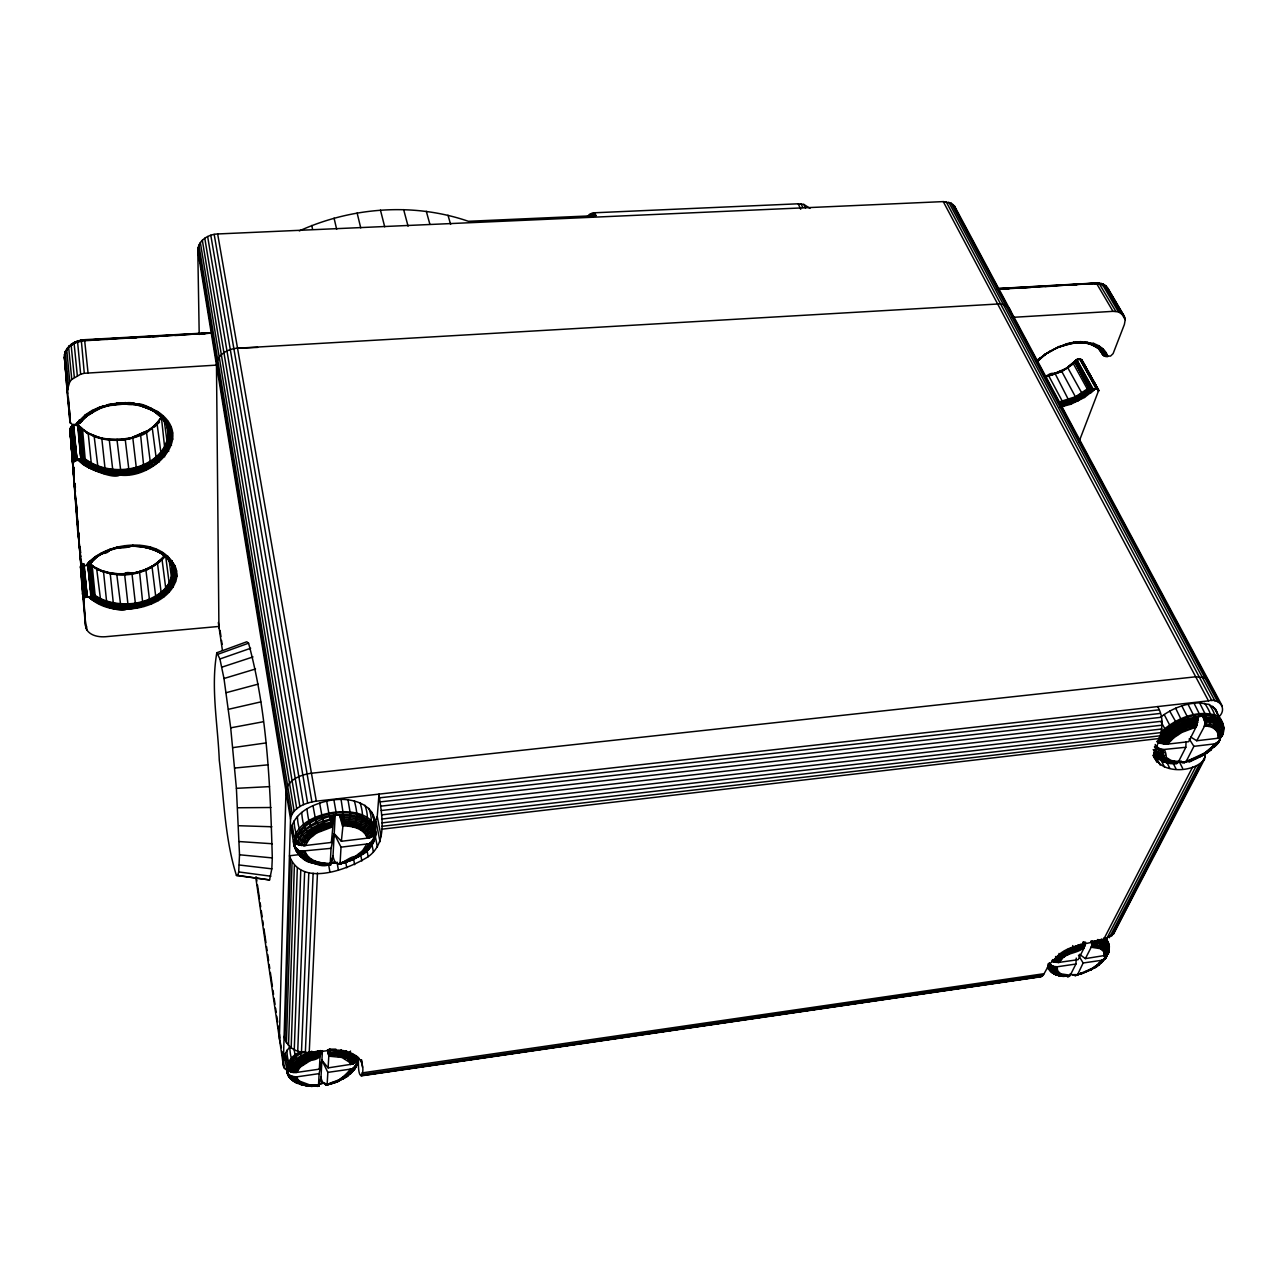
<?xml version="1.0" encoding="UTF-8"?>
<svg xmlns="http://www.w3.org/2000/svg" width="1288" height="1288" viewBox="0 0 1288 1288"><rect width="100%" height="100%" fill="white"/><g stroke="black" fill="none" stroke-linecap="round" stroke-linejoin="round"><path stroke-width="1.5" d="M272.299 857.921C270.287 786.131 267.437 712.731 248.568 643.195L246.781 641.778L216.819 652.742C210.652 687.792 217.881 724.629 219.266 760.129C223.983 798.576 224.788 838.375 236.445 875.47L269.578 879.929L271.816 868.837L272.299 857.921L239.52 854.781L236.396 788.32L230.697 727.833L223.983 678.502L219.926 658.989L216.819 652.742M1181.257 760.999L1177.377 761.675L1184.284 762.528L1204.763 752.884L1206.309 753.399L1206.582 751.58M92.623 559.942C91.979 564.707 83.124 568.314 80.677 563.291L70.035 431.287C68.731 423.124 80.758 423.833 82.625 429.951L85.33 460.734L82.625 464.05L78.375 460.154L74.398 461.12L73.062 463.455M355.295 856.407L362.508 850.772L366.613 844.381C374.711 844.783 376.627 835.284 375.5 829.053C377.835 801.635 347.148 795.936 326.685 801.136L329.358 816.061L339.147 814.821L339.678 815.932C353.121 815.465 371.347 817.993 375.677 833.062L372.731 836.443L368.561 838.021L341.368 841.273L334.22 833.69L331.048 848.341L330.243 863.379C321.034 863.459 308.846 861.479 305.208 851.642L299.106 851.368L294.839 848.1C294.952 815.385 349.418 805.531 371.169 823.032C383.035 834.318 368.336 856.729 355.295 856.407C346.231 857.067 336.007 872.717 333.012 855.86L335.25 814.757M322.435 1050.622L321.002 1077.154C323.433 1094.752 345.667 1076.188 350.223 1069.314C356.229 1069.298 359.127 1062.423 357.855 1057.255L353.186 1063.985L328.102 1067.881L321.92 1060.233L319.36 1069.153L296.675 1072.421C277.644 1074.256 295.709 1052.699 305.642 1052.006L310.521 1060.507C317.106 1059.444 321.581 1057.69 320.921 1050.654C309.104 1051.91 294.372 1058.8 288.126 1070.457C290.283 1060.217 301.456 1055.162 310.328 1051.716M348.823 1071.841C355.182 1072.18 357.694 1064.484 358.144 1059.316L356.196 1055.661L353.137 1060.201L349.515 1062.262L341.835 1057.432L328.794 1056.176L328.102 1067.881M299.154 854.636L289.446 855.795C300.925 887.867 348.13 869.352 368.175 856.713C388.155 842.255 381.602 814.918 378.994 794.116L377.255 816.56L374.373 825.238M69.761 381.795L71.774 379.429L68.65 347.261L70.132 345.796L66.686 349.161L69.761 381.795L67.443 389.781L64.4 357.581L65.237 355.762M1083.128 942.172L1085.446 942.945L1083.385 943.412L1085.204 944.233C1073.886 946.857 1062.503 951.945 1054.936 961.057L1052.972 961.637L1058.237 962.49L1063.582 957.032L1070.859 952.412L1083.965 948.161L1083.128 942.172L1085.575 942.204C1084.899 955.294 1064.162 950.158 1059.493 962.184L1052.795 959.624L1051.716 961.106L1052.972 961.637C1066.464 940.385 1095.669 946.535 1113.444 934.042L1204.538 759.099L1205.262 753.48M1079.537 954.295L1085.365 958.626L1106.408 955.213L1109.097 950.512L1108.807 944.426L1107.31 941.109M1108.34 953.281L1109.37 946.616L1106.617 938.533M330.243 863.379L330.42 865.214L333.012 855.86L331.386 863.346L336.506 862.735L330.42 863.137M236.445 875.47L237.733 875.421L238.699 871.928L239.52 854.781M82.625 464.05C86.747 467.802 125.58 485.56 120.589 469.508L116.95 439.45L125.371 439.788M341.095 799.51L343.783 817.558L341.368 841.273M131.956 573.401L139.684 571.598L131.956 573.401L135.321 602.993C135.53 604.764 135.82 606.503 136.19 608.242C153.481 605.312 173.783 595.475 176.891 576.38C172.882 534.584 106.357 538.513 86.135 565.496M349.515 1062.262L350.578 1064.452L356.518 1061.972C352.96 1049.801 337.359 1051.169 327.394 1049.962L330.098 1049.173C324.238 1050.219 331.257 1062.664 330.098 1049.173L335.878 1049.157L333.753 1056.144M1010.903 312.63C1010.275 306.335 1003.304 303.453 997.685 304.016L237.523 348.211C228.137 348.678 216.931 354.667 216.481 365.116L218.912 626.451L105.584 636.723C98.371 637.286 89.178 635.548 85.926 628.238L83.237 592.399M85.926 628.238L83.479 599.21L85.25 597.278L88.437 596.666C91.931 602.204 132.342 619.19 127.898 603.766L124.678 574.851C122.94 571.55 132.294 572.307 132.262 573.868M310.521 1060.507L300.185 1067.14C290.991 1065.514 290.154 1054.019 289.736 1046.725L285.244 1053.455L288.399 1068.412C284.246 1073.806 292.891 1084.593 299.621 1081.163L309.378 1084.77L318.506 1085.092L319.118 1073.629L321.92 1060.233L327.844 1072.373L327.168 1083.82C328.553 1085.172 344.154 1080.101 336.458 1080.825M318.506 1085.092L318.603 1086.251L321.002 1077.154M1099.55 962.78L1098.616 965.147L1096.635 965.308C1090.26 969.027 1096.619 968.013 1099.05 964.76M1204.538 759.099C1194.04 773.396 1158.991 774.346 1153.951 754.768C1159.071 739.505 1167.009 722.439 1157.67 706.581M85.475 626.113L82.657 593.285M1219.495 716.273C1227.496 707.998 1218.287 697.694 1208.498 700.865L316.317 801.168C305.964 802.617 292.457 807.415 290.524 819.12L283.263 1064.79L284.455 1068.412L288.126 1071.197M358.531 1057.641C356.84 1094.687 372.216 1063.147 353.492 1054.325C332.32 1040.881 298.478 1066.48 284.938 1039.658L290.38 859.225M286.419 1042.765L292.038 862.493M288.512 1045.582L294.372 865.456M291.152 1048.03L297.319 868.048M1063.614 406.461L1062.729 401.985L1048.963 376.289C1045.615 374.228 1054.872 371.829 1055.468 374.309L1070.779 404.271L1060.056 407.105M68.345 384.371L65.285 352.188L66.541 350.368M294.26 1050.026L300.78 870.173M1185.829 747.282L1162.372 749.632C1158.942 758.761 1170.003 763.784 1177.522 763.092L1173.481 763.188L1176.991 763.43L1178.52 761.707L1185.829 747.282L1186.039 741.759M297.721 1051.507L304.644 871.767M1066.561 343.783L1059.026 347.18L1066.367 344.765L1066.561 343.783L1073.918 342.189L1072.421 343.172M1217.53 738.298C1220.332 730.409 1211.3 725.466 1204.522 726.142L1204.827 722.874C1213.554 718.221 1228.913 734.482 1217.53 738.298L1196.745 740.745L1190.788 737.106M67.572 387.06L64.513 354.86L65.447 351.286M301.456 1052.441L308.814 872.797M64.4 357.581L64.69 353.942L66.413 352.622M64.754 356.309L65.092 360.27L64.964 353.524M305.337 1052.795L313.129 873.2M151.501 603.959L149.392 599.065L145.898 569.843L146.22 568.942L147.363 569.65M309.233 1052.538L317.476 872.99M1075.915 964.036L1070.248 975.225L1060.877 973.841L1055.597 974.678L1051.201 972.086L1047.869 966.773L1047.997 963.971L1054.663 967.159L1075.915 964.036L1076.269 958.079M1048.867 964.841L1049.511 970.041L1053.97 971.635L1057.625 970.975L1060.877 973.841M1049.237 963.022L1050.219 964.165L1049.736 968.286L1052.151 972.698L1055.468 973.47L1058.929 972.585M1191.545 759.26L1191.191 760.677L1184.107 762.577M1204.763 752.884L1211.799 747.169L1214.922 746.428L1215.598 744.255M319.36 1069.153L319.988 1057.319L318.039 1050.879L320.921 1050.654M333.721 816.608C323.723 813.259 274.666 845.862 305.369 845.508L331.354 842.449L333.978 815.417L343.671 814.419M1057.625 970.975L1057.142 966.934M1198.355 717.609C1182.609 720.974 1166.992 728.718 1157.59 742.21L1166.477 744.239L1188.663 741.695L1196.488 726.174L1198.42 716.563C1210.623 711.974 1229.557 720.861 1222.199 735.673C1218.915 739.747 1224.099 733.387 1223.036 731.439M340.145 862.187L341.03 847.166L334.22 833.69L331.354 842.449M362.508 850.772L367.128 850.338L369.447 845.846M375.516 835.59L375.677 833.062M1102.077 284.455L1107.809 288.142L1123.957 315.641L1125.229 319.714L1124.376 324.479L1113.106 353.62L1110.53 356.1L1104.347 355.939L1099.694 349.612L1094.784 345.748L1084.544 342.334L1093.689 343.397L1098.841 345.748L1103.011 348.951L1107.68 356.647C1103.832 337.376 1057.915 343.928 1087.7 342.012M340.402 1078.877L347.808 1074.401L357.678 1062.729M350.771 858.742L351.479 859.338C362.25 854.846 367.837 845.025 375.114 837.28M101.35 552.858C103.829 554.726 109.931 552.053 109.995 549.155M347.712 860.722L347.325 862.058L339.211 864.151M368.561 838.021C365.776 827.025 351.994 824.739 342.254 824.835L339.678 815.932M351.882 1064.387C349.676 1055.935 333.85 1053.713 329.164 1056.16M326.605 1085.076L328.038 1083.916L324.544 1083.933M355.633 1065.756L354.12 1069.845M359.255 853.735L362.395 854.137C377.69 845.089 377.207 826.526 371.508 811.875M71.774 379.429L80.661 374.212L77.505 341.095L78.52 341.755M296.707 844.187C300.362 828.168 318.925 821.486 333.367 818.444C319.923 824.4 303.018 828.989 296.9 844.284L296.884 841.998L294.211 837.216L292.231 825.061C297.786 811.15 313.032 804.453 326.685 801.136M1085.365 958.626L1091.194 947.244L1100.58 948.725L1103.719 951.671L1104.025 955.938M1100.58 948.725L1104.235 943.895L1103.993 937.954C1109.467 940.61 1110.224 947.791 1108.421 952.959L1108.888 951.558L1105.249 955.68L1104.846 951.108L1101.546 948.016L1095.686 946.519L1091.194 947.244M1094.559 940.787C1100.161 940.675 1108.147 942.204 1109.129 948.837L1107.616 954.328C1110.707 944.587 1097.972 943.009 1091.339 942.687L1090.888 941.238M1108.936 948.354L1108.807 944.426M210.958 333.109L84.686 340.724L77.409 342.093L74.108 343.429L77.312 375.581M306.512 854.556L302.052 855.087L298.269 853.719L294.421 845.54L294.517 842.561M289.108 1071.149L288.399 1068.412L287.305 1069.636M1091.258 947.115L1093.093 940.755L1090.968 941.431C1097.167 942.575 1107.261 941.657 1108.726 949.884L1104.251 953.603M365.003 847.617C379.751 846.924 374.615 824.368 373.037 815.787M353.298 1070.586L357.05 1064.741L358.144 1059.734M199.205 334.461L197.788 250.468C197.982 240.437 208.527 234.239 217.656 233.965L943.267 201.604L951.091 203.166L954.585 206.209L1222.264 706.033M358.144 1060.362L358.161 1057.947L357.468 1062.439L358.257 1059.155M144.063 606.519L142.549 601.416L139.523 571.421M158.311 600.627L155.735 596.521L152.097 567.203C153.433 565.126 169.34 552.874 162.03 559.362L165.798 588.648L169.259 592.077M99.707 407.04L108.965 404.979L99.707 407.04L91.979 410.55L85.169 414.929L75.767 424.605L71.838 424.283L69.906 421.965L66.702 381.973L67.684 393.806M339.291 864.119L341.111 863.765L341.014 862.558M1094.913 967.723L1095.444 966.403L1089.777 969.623L1090.775 970.089L1090.904 968.995L1075.866 975.467L1069.684 974.324L1071.6 974.13M299.621 1081.163L297.689 1079.247L293.809 1079.65L290.524 1078.281L287.144 1071.777L287.208 1069.523M1083.208 363.828L1081.63 359.851L1078.636 359.094C1072.985 364.746 1060.185 373.456 1054.792 373.359M1158.476 758.036L1155.674 754.655L1155.014 751.419L1155.964 745.511L1157.091 746.766L1156.189 752.144L1158.476 758.036L1162.356 758.648L1166.348 757.473L1171.114 760.516L1178.584 761.578M80.484 567.718L81.708 563.307M1166.348 757.473C1165.27 744.657 1161.792 753.834 1154.386 746.927M134.628 403.273C124.099 401.067 121.024 405.221 133.952 404.496C140.456 401.47 150.986 408.521 157.587 411.548C195.921 436.68 153.9 478.637 120.831 475.192M1047.498 376.434L1054.92 373.488M80.661 374.212L84.284 373.279L81.337 340.596M129.444 474.419L125.178 438.999M75.767 424.605C77.538 419.518 100.319 410.389 91.979 410.55M116.435 547.239C119.349 548.817 130.668 547.4 133.018 545.226M164.284 596.634L161.129 592.335L157.522 563.548L157.844 562.244L159.535 562.18M1187.987 704.182L1194.523 717.11L1196.069 727.092L1181.804 732.437L1173.771 737.815L1167.894 743.901L1162.79 742.532L1158.266 738.99C1168.94 725.708 1185.685 717.4 1202.59 716.08L1204.699 721.505C1212.958 720.185 1225.033 725.563 1221.829 735.609C1216.693 741.598 1220.847 732.341 1217.611 729.7C1216.258 724.629 1203.7 726.979 1205.665 724.017L1206.051 715.79L1199.595 702.878C1185.411 703.103 1171.565 708.658 1160.424 717.303M94.974 556.835C125.66 542.715 87.278 558.912 86.924 565.384L89.629 561.407L92.044 561.439L97.534 555.74L87.004 565.384M153.047 466.272L150.277 461.78L146.494 432.317C149.569 427.648 128.832 441.704 125.017 438.95M1081.84 972.939L1075.866 975.467M1222.199 735.673L1222.505 732.743M1199.595 702.878L1209.046 704.456L1215.196 708.706L1223.053 724.403L1221.845 729.217L1217.595 732.695M168.068 556.336C167.102 556.883 165.605 557.157 164.832 556.142C172.834 561.488 177.277 576.171 170.258 585.525C153.143 608.596 114.423 613.571 92.366 595.233L89.033 563.001L92.269 566.301L95.119 595.378L92.398 599.999M1105.684 954.585L1104.959 959.061L1101.61 960.494L1096.635 965.308M1040.124 357.581C1041.557 360.238 1036.679 358.064 1036.582 361.284M1178.52 761.707C1172.933 764.38 1160.021 758.407 1163.724 749.793M74.318 377.336L71.162 345.184C72.08 343.799 76.99 340.95 74.108 343.429M369.64 843.318L367.74 847.504L361.429 854.202M146.848 431.061L132.712 437.099L136.238 467.174L137.848 472.632M293.117 836.121L291.474 829.392L292.231 825.061M1218.013 735.255C1228.06 732.164 1223.02 716.885 1214.584 714.904C1195.763 709.994 1175.59 718.881 1161.663 731.391M298.269 853.719C275.938 817.139 356.615 797.385 373.842 823.869L372.168 830.486L365.905 835.059C360.898 827.604 351.061 825.962 342.705 825.882L343.268 823.596C353.298 823.612 367.45 826.22 370.059 837.635L367.08 838.005L365.905 835.059M295.113 839.728L294.421 845.105M287.192 1069.942L287.514 1073.693L284.584 1056.772L285.244 1053.455M352.864 1068.315L348.887 1074.289L345.764 1076.897L343.848 1076.688M85.169 414.929C91.577 415.316 83.817 414.961 81.547 420.081M1195.699 727.173L1196.922 725.031L1195.956 723.92C1183.447 727.028 1171.146 733.452 1163.434 744.045L1162.79 742.532C1171.323 731.729 1184.316 724.983 1197.663 722.31L1195.634 721.248C1182.062 724.645 1168.586 731.648 1160.472 743.385L1160.327 740.97C1169.552 729.201 1183.753 722.182 1198.194 719.235L1195.634 721.248L1197.969 720.781M1206.309 753.399L1211.058 749.938L1211.412 748.038M159.406 461.861L156.138 457.723L152.242 427.841L158.955 422.013L157.989 422.061L157.055 423.639L160.903 452.603L164.719 456.805M290.524 1078.281C281.669 1069.346 289.607 1056.192 299.782 1052.087L302.245 1058.334L306.512 1062.487M287.723 1067.333L287.063 1070.586L286.29 1068.267M338.164 1081.437L347.374 1076.333L349.048 1073.21M1108.388 953.168L1109.097 950.512L1108.308 951.832M287.868 1068.396L287.144 1071.777L288.19 1074.675L292.489 1077.17L296.546 1077.09L297.689 1079.247M374.728 838.681L375.661 831.919M163.978 418.841L167.134 442.009C153.997 471.746 110.333 477.333 85.539 459.22C83.527 456.741 80.935 460.557 78.375 460.154C105.89 486.687 171.272 476.785 171.98 432.993C160.115 393.87 98.693 394.724 76.797 424.476L79.647 423.108L82.706 418.809M341.24 1049.704L338.019 1056.579M366.13 850.74L371.057 842.529L368.11 844.268M352.735 1070.135L350.738 1073.532L346.681 1074.321M112.201 474.934L112.684 469.267L109.19 439.111L108.514 439.772M296.755 848.647L297.786 850.805C299.589 856.069 305.691 863.459 311.712 859.402M120.042 609.015L120.492 603.702L116.693 573.707L124.485 573.74M349.869 1073.999L354.103 1067.591L352.767 1068.799L327.844 1072.373M100.255 407.733L101.253 407.636L93.074 411.339M1051.282 965.082L1053.407 967.014L1057.174 966.757L1050.976 966.225L1050.219 964.165L1051.282 965.082L1051.588 971.168L1055.597 974.678M372.345 841.531L367.128 850.338M375.372 830.374L372.57 835.188L367.08 838.005M375.452 836.025L373.794 840.951L370.831 843.447M1079.006 441.752L1098.664 390.457L1082.049 360.334M64.513 354.86L65.704 350.916M65.35 353.17L66.074 350.61M350.529 1051.056L348.082 1056.096L345.087 1058.704M373.488 840.291L371.008 845.894M357.967 1061.57L353.669 1069.056M1164.883 749.986L1159.635 748.634L1157.848 749.262L1157.091 746.766L1158.298 747.797L1158.105 755.782L1159.699 758.439L1163.434 760.725L1168.393 759.228M289.172 1074.562L291.491 1078.925M352.703 859.869L359.561 856.053C344.83 863.717 322.097 868.998 354.055 858.275L353.202 859.788L351.479 859.338M355.247 1066.641L353.926 1068.267M1214.922 746.428C1225.468 738.056 1221.072 722.729 1204.779 724.13M305.369 845.508L309.442 838.762L316.719 832.966L332.175 827.057L329.358 816.061M1099.405 962.925L1101.787 962.426L1106.054 957.58L1104.959 959.061L1107.938 952.476M1081.856 973.438L1075.094 975.547L1077.75 974.098M1108.549 952.395L1109.113 949.433M346.053 1050.799L341.835 1057.432M355.826 1066.754L356.245 1065.498M1060.121 406.622L1077.621 400.842L1094.559 388.992L1090.695 393.017L1087.378 389.153L1073.21 363.361L1077.09 359.465L1078.636 359.094L1067.591 367.434L1083.594 396.237L1084.512 397.445L1095.219 388.992L1098.133 389.395L1082.242 360.656M1052.457 965.823L1052.763 971.49L1056.627 974.887M1101.787 962.426L1102.995 960.574L1093.995 967.787M1222.151 735.77L1223.568 727.752L1222.843 725.466M366.71 844.123L368.143 843.849L341.03 847.166M1221.008 737.155L1222.457 734.675L1221.765 736.446M91.529 561.133L90.112 563.645M296.675 1072.421L300.185 1067.14M356.518 1061.972L358.144 1059.316M1181.595 762.416L1185.942 762.142L1186.956 760.532L1184.284 762.528M1222.876 733.645L1222.232 735.464L1223.069 732.566L1222.312 734.917M1158.298 747.797L1159.635 748.634C1155.304 756.781 1167.524 767.181 1174.447 761.305M351.527 1069.153L350.304 1069.12M372.731 836.443L373.584 834.109C369.237 821.052 352.944 818.782 341.014 819.249L343.654 820.73C354.651 820.714 370.236 823.74 372.731 836.443L371.379 836.137C367.466 824.256 352.735 822.002 341.867 822.243L343.268 823.596L342.141 823.724M1108.888 951.558L1107.938 953.989M1218.995 740.342L1220.477 738.427L1218.078 742.806L1214.439 744.126L1211.799 747.169M350.578 1064.452L357.291 1061.087L355.681 1056.917L353.379 1054.453L347.68 1060.33M1196.745 740.745L1205.665 724.017L1204.827 722.874M1053.665 966.37L1053.278 969.462L1055.468 973.47L1060.62 975.918L1063.421 974.71M330.243 863.524C327.377 867.21 317.154 865.987 313.934 862.171M1160.987 749.246C1157.22 758.938 1169.037 764.428 1177.071 763.398M117.144 548.173L109.4 550.411L108.578 549.638M139.925 545.516L140.521 546.724L141.245 545.677M1058.398 962.152L1055.661 962.329C1062.568 953.023 1073.95 948.129 1084.915 945.424L1083.578 944.603L1085.076 944.796M1196.488 726.174L1181.289 731.761L1172.837 737.412L1166.477 744.239L1163.547 744.062L1164.094 743.128M308.701 857.18L303.276 857.937L298.075 849.694M294.63 842.69L295.902 840.903L295.564 843.495L296.884 841.998L298.236 844.831C304.564 831.726 318.732 824.191 332.787 821.873L330.919 823.66C318.377 826.445 305.433 833.111 300.007 845.314M298.059 842.948L301.569 845.54C307.124 833.771 319.923 827.089 332.368 824.851L331.499 826.155L320.535 829.746L311.503 835.171L305.514 841.724L303.759 845.62L305.111 845.54M1054.888 966.692C1052.843 972.665 1059.927 976.256 1064.951 976.207L1066.48 975.177M1107.342 954.601L1107.905 953.426L1106.939 954.891C1110.546 943.959 1094.897 946.439 1091.339 942.687L1093.093 942.027M1221.153 737.042L1221.829 735.609M103.845 473.646L105.036 468.542L101.8 438.451L93.106 435.843M361.204 1075.866L1040.624 976.819L1043.183 975.306L1049.301 964.374L1057.174 956.565L1068.267 949.498L1081.228 944.056M372.586 840.468L374.728 836.202M112.217 608.049L113.328 603.315L110.253 573.82C108.772 570.986 108.755 574.818 112.636 573.691M1083.916 948.274L1078.137 959.673L1058.237 962.49L1059.348 962.378M1105.313 958.497L1101.932 960.268L1083.144 962.989L1077.573 974.646L1075.094 975.547M1186.586 760.612L1193.896 746.332L1214.825 743.852L1219.366 741.035L1214.359 746.863M1165.06 744.223C1172.483 733.919 1184.702 727.672 1196.922 725.031M1056.981 962.474C1063.566 953.764 1074.273 949.143 1084.609 946.519L1083.691 945.714L1084.721 946.165M1103.542 939.644L1192.575 767.133M1106.585 938.936L1195.892 766.457M296.433 1072.453L289.269 1069.41L289.269 1071.246C295.435 1059.783 308.46 1054.212 320.728 1051.716L318.039 1050.879L320.873 1050.895M290.283 1070.28L290.444 1071.793C296.498 1061.054 308.75 1055.516 320.503 1053.117L318.313 1052.232L320.615 1052.377M1109.306 937.745L1198.822 765.265M1111.608 936.086L1201.285 763.607M1134.905 891.634L1113.444 934.042M1136.757 888.076L1151.553 859.611M1153.404 856.053L1168.216 827.572M1170.068 824.014L1187.649 790.204M1189.5 786.646L1205.23 756.394M291.99 1072.26C297.447 1061.811 309.313 1056.885 320.31 1054.421L318.603 1053.536L320.406 1053.745M292.682 1071.584L293.358 1072.485C298.623 1062.761 309.748 1057.963 320.149 1055.58L318.877 1054.743L320.197 1055.226M81.208 420.902L82.609 419.598L80.725 421.804L82.706 419.228M65.302 351.721L67.056 348.42M65.285 352.188L69.681 345.812M1107.197 954.714L1107.905 953.426M1056.096 966.821C1053.922 974.211 1065.385 977.576 1070.248 975.225M347.953 826.107L350.513 814.741L347.985 799.848M1067.591 367.434L1077.09 359.465L1073.339 363.667L1075.367 361.429L1090.115 388.171L1095.219 388.992M294.904 1081.646L291.587 1076.188L296.272 1076.929L319.118 1073.629M1108.501 951.558L1109.097 950.512M357.806 1060.201L357.533 1058.495L357.806 1060.201L357.001 1059.67M341.223 1079.183L344.17 1077.815L327.088 1084.399M97.453 556.593L89.194 564.466L92.623 560.409L91.335 561.649M1162.018 743.788L1162.79 742.532L1160.472 743.385M1205.149 725.16L1204.2 726.142M1054.325 962.055L1056.096 961.573M1090.727 284.036L1096.394 283.151L1112.993 311.342L1118.435 311.857L1123.957 315.641M1105.442 958.336L1106.65 956.517L1101.095 962.748M143.032 405.06C142.727 405.672 141.664 406.831 141.133 405.817C152.789 407.555 169.308 418.326 171.352 432.977C171.014 475.53 106.341 486.574 80.065 459.864L83.124 463.712L79.244 460.058M1160.327 740.97L1159.007 742.87L1159.248 740.02L1156.64 741.663M1214.632 743.868L1215.856 743.595L1208.53 750.131M1218.078 742.806L1220.01 739.892L1209.351 750.341M157.039 423.189C170.483 404.11 152.515 433.766 139.909 435.618C125.612 441.43 109.222 441.961 94.652 436.729M161.322 417.988L152.242 427.841M1167.717 744.158L1166.67 743.82M1059.67 403.096L1076.06 397.67L1090.115 388.171L1075.689 360.865L1090.179 388.187C1081.244 393.291 1071.053 401.582 1059.46 402.581M1220.155 737.621L1221.008 736.446M149.086 547.062C145.625 549.413 148.281 544.631 152.081 548.366M324.657 863.202L321.662 864.94L330.388 865.182L327.619 864.795M1106.408 955.213L1107.149 954.215L1106.102 955.342L1106.44 952.508L1104.508 948.58L1099.646 946.133L1092.417 945.489L1091.596 944.104M95.988 471.36L97.791 465.966L94.072 435.569M303.549 845.62L305.465 845.25M87.938 414.543L78.391 423.977L87.858 414.913M81.031 420.452L77.618 424.267L82.191 420.162L80.001 422.754M100.384 438.451L101.333 437.759M162.079 558.59L164.784 554.903M162.014 558.96L164.317 555.901M162.03 559.362L164.333 556.319M104.859 606.181L106.55 601.077L103.523 571.663L96.6 568.217L95.167 568.588M1218.883 741.276L1220.09 739.715M79.035 423.607L87.729 415.187M1101.61 960.494L1102.866 960.027L1100.29 962.925M76.684 424.493L80.532 420.387M369.382 847.005L372.602 842.915M81.869 420.339L79.647 423.108L82.191 420.162M1106.73 956.34L1105.78 957.515L1107.117 955.133L1105.925 956.598M352.832 826.912C359.191 819.715 356.454 809.186 354.393 800.959M313.612 1085.156L312.05 1086.396L310.15 1085.043M1218.368 742.178L1216.017 743.562M1068.895 976.465L1067.414 976.545C1072.582 974.855 1067.575 977.592 1065.369 975.499M87.874 565.142L97.534 556.207M295.081 1072.55C299.669 1063.051 310.521 1059.122 320.052 1056.498L319.134 1055.822L320.068 1056.273M66.686 349.161L69.278 345.925M91.223 561.697L89.162 564.498M1208.386 726.464C1214.922 719.509 1208.836 709.575 1204.666 703.312M1105.136 958.658L1102.995 959.979M328.038 1083.916L325.139 1084.512L328.038 1084.689L326.894 1084.834L327.538 1083.739M80.742 421.772L82.609 419.598M586.314 217.141L590.709 213.744L594.895 212.762L798.206 203.794L803.825 204.406L810.007 208.366M355.247 1067.977L348.855 1074.208M350.738 1073.532L354.764 1068.976M1094.993 947.308L1097.151 943.347L1097.489 939.58C1102.367 940.015 1108.678 942.075 1109.354 947.726M1178.262 761.578C1171.195 767.004 1159.925 760.966 1154.901 754.72C1158.234 759.373 1165.672 764.991 1171.114 760.516M92.044 561.439L89.774 563.983L92.334 561.166M370.059 837.635L371.379 836.137L371.459 837.103M1115.843 311.374L1098.841 283.038L999.327 289.285M1103.091 959.721L1104.975 957.644M90.788 562.679L92.527 560.827M287.24 1071.97L288.19 1074.675L292.312 1076.446L296.015 1081.823L302.825 1085.027L305.562 1083.965M125.516 403.917L108.707 405.656M294.421 845.54L295.628 849.146L296.256 848.132L296.626 850.048L297.48 849.227L299.106 851.368L331.048 848.341M1093.689 343.397L1091.902 344.524L1090.051 343.606M1036.985 361.461C1048.529 349.934 1064.468 342.672 1080.809 342.045M1037.339 361.542L1040.446 358.338M1037.629 361.542L1040.495 358.627M150.76 407.845L148.973 408.86L141.278 406.058M1219.156 737.976L1220.026 737.139L1217.595 738.072L1218.867 737.686M1059.976 404.287L1076.607 398.765L1091.58 388.429L1076.027 360.35L1073.21 363.361L1075.078 362.17L1089.181 388.074L1087.636 389.604L1090.115 388.171L1087.941 390.071L1090.855 388.284L1076.333 398.217L1059.831 403.675M152.322 427.455L157.989 422.061M154.367 427.101L159.503 422.142M1105.49 955.599L1106.247 954.875L1104.074 955.76L1105.201 955.39M108.804 439.16L117.095 439.401M88.84 468.14L91.239 462.988L88.26 433.734L87.101 432.446L94.507 435.956M1060.072 404.899L1076.897 399.328L1092.288 388.574L1076.446 359.883L1073.274 362.701L1077.154 359.433L1067.494 367.193M1197.663 722.31L1195.956 723.92L1197.309 723.743M1211.718 727.301C1219.35 721.135 1213.554 710.493 1209.046 704.456M1197.293 757.425L1201.624 756.153L1200.593 755.38M98.194 603.476L100.432 598.582L96.6 568.217M319.81 862.461L315.737 864.039M1060.137 405.511L1077.154 399.876L1092.965 388.751L1076.816 359.594L1073.274 362.701M156.299 549.364L154.785 550.201L147.701 547.996M157.667 562.486L162.707 557.801M157.555 562.792L163.061 557.672M157.506 563.146L163.463 557.607M163.898 557.607C147.106 575.72 117.45 580.228 95.924 568.233M1093.673 388.912L1077.396 400.375L1060.153 406.09M1094.398 388.992L1090.324 392.727L1094.478 388.992L1089.938 392.373L1093.158 388.799L1089.519 391.971M161.37 417.006L164.639 447.467L168.792 451.219M1077.992 359.175L1073.629 362.765M1098.052 947.807L1100.773 943.959L1101.321 939.016M368.626 848.969L362.395 854.137M1215.55 745.108L1201.012 755.847L1186.683 761.256M1210.044 750.389L1215.325 745.833M357.178 828.265C364.923 822.098 362.572 810.86 360.109 802.778M1204.699 721.505L1204.827 722.761L1206.341 721.409L1204.377 720.04L1206.47 718.575C1213.602 718.398 1223.31 721.586 1223.391 730.103M1098.068 965.372L1102.753 961.331M1098.616 965.147L1102.335 961.943M1073.129 363.103L1075.625 360.978M1073.129 362.91L1075.818 360.624L1091.58 388.429L1088.312 390.57L1091.145 388.332L1075.818 360.624M68.763 346.44L71.999 343.88M68.666 346.81L72.386 343.928M68.65 347.261L75.38 342.56M70.663 345.876L72.836 344.073M309.378 1084.77L307.188 1085.961L305.24 1085.204L319.118 1085.398M345.764 1076.897L352.059 1072.083M351.479 1072.888L346.617 1076.704M1087.378 389.153L1088.763 388.042L1075.078 362.17L1088.714 388.042L1075.544 396.72L1057.625 402.42M101.672 571.309L103.04 570.89M1098.841 345.748L1096.297 346.746L1090.646 344.282M1039.223 358.66L1050.541 350.738M1039.899 358.982L1045.92 353.604M1040.157 359.014L1046.065 353.926M353.186 1063.985C350.143 1054.711 337.875 1054.212 329.648 1054.325L328.762 1055.258M1214.407 728.654C1222.892 723.293 1217.369 712.087 1212.588 706.275M1092.417 945.489L1091.516 946.342L1092.755 944.426M1205.906 753.416L1211.332 749.455M301.376 851.159L300.555 851.754C302.857 858.967 310.424 862.525 317.299 864.119M1092.965 388.751L1088.698 391.053M157.587 411.548L155.075 412.257L148.023 407.636M146.526 431.512L153.047 426.843M146.462 431.866L153.449 426.843M1094.494 967.835L1099.356 964.229M360.882 830.116C369.688 825.045 367.837 813.227 364.955 805.258M1195.345 719.847L1198.339 717.802L1194.974 718.463L1198.42 716.563L1206.051 715.79M315.463 861.173C307.51 866.132 299.331 855.667 295.677 849.533L295.113 846.071M357.871 857.196L364.907 851.851C359.545 854.395 351.543 863.073 345.812 860.658M152.209 566.173L158.392 561.987M152.113 566.462L158.73 561.987M152.081 566.801L159.116 562.035M354.409 1063.437C351.382 1053.616 338.454 1053.053 329.841 1053.181L328.585 1054.019L329.648 1054.325M162.691 552.471C161.757 553.454 159.664 553.421 159.599 551.763C174.653 558.573 180.465 579.359 167.601 591.128C153.594 605.279 132.052 609.675 112.861 606.439C103.362 607.212 96.52 596.682 88.437 596.666C131.618 638.075 229.908 566.897 139.99 545.967M86.521 415.541L94.185 410.534M86.908 415.589L101.189 407.894M87.23 415.541L94.04 411.146M341.98 1079.296L348.501 1075.061M342.672 1079.215L348.002 1075.786M1216.387 730.473L1221.008 725.337L1220.734 719.123M329.969 819.152L333.689 816.834L329.664 817.59L333.978 815.417M95.924 557.253L103.394 552.568M96.359 557.318L103.346 552.938M1103.011 348.951C1097.65 350.352 1098.487 347.889 1102.431 354.103M1052.473 350.513C1031.978 361.204 1057.11 347.841 1059.203 346.327M311.519 1086.38L318.506 1085.687L311.02 1086.138M1102.496 950.029L1106.569 945.489L1106.489 939.693M341.014 819.249L343.783 817.558C355.617 817.494 372.393 820.987 374.728 834.801L373.584 834.109L373.842 835.67M1206.711 752.82L1196.166 758.487L1190.144 760.274M1201.318 756.136L1206.582 753.206M71.42 344.105L74.736 342.254M71.243 344.379L75.042 342.35M71.146 344.733L78.246 341.384M1099.63 283.907L1101.353 283.505L1104.573 285.228L1120.689 312.743M293.197 1076.752L292.489 1077.17C295.725 1078.008 298.269 1085.14 303.727 1084.882M302.938 851.432L302.068 851.915C306.206 863.04 319.955 864.795 330.292 864.924L328.762 865.166M1068.106 367.499L1054.534 373.472M1061.505 371.266L1067.881 367.257M1090.195 969.945L1095.396 966.998M1090.517 970.106L1095.203 967.433M1070.779 404.271L1084.512 397.445M363.812 832.402C373.407 828.442 372.039 816.157 368.787 808.333M594.895 212.762L595.925 215.627L590.451 217.269L589.421 214.388M332.127 1082.451L333.479 1083.176M1103.719 951.671L1106.762 949.53L1108.678 945.247L1107.084 941.93L1104.605 940.224M155.204 549.622C218.831 584.865 117.546 631.442 91.239 595.813C92.124 595.362 93.01 594.911 93.895 594.476C103.555 601.77 116.001 604.201 127.898 603.766C149.199 603.621 178.533 588.197 171.755 562.985M88.63 562.711L91.802 595.523L106.437 602.784L113.263 604.523L128.027 605.505L135.546 604.716L149.794 600.739L161.676 593.929L166.297 589.695L172.238 580.131L173.365 575.092L171.755 565.174L168.39 559.378L169.919 561.021L172.254 560.779M147.782 431.174C133.743 439.514 116.5 442.009 100.641 438.113M303.549 1051.572C291.281 1055.194 278.788 1072.276 293.873 1081.244M163.351 416.072C162.32 416.668 160.694 417.054 159.857 415.96C166.313 420.017 172.689 434.153 168.583 444.119C154.608 475.594 106.373 481.326 81.981 459.059L78.745 426.022L82.062 428.84L79.518 426.586L82.223 458.963C106.823 480.15 154.19 475.111 168.116 443.732C170.853 435.602 168.792 426.698 163.705 419.936C163.785 420.355 163.978 420.757 164.3 421.047C165.283 421.852 166.715 421.675 167.843 421.24M146.075 569.054L152.789 565.786M145.914 569.505L153.063 565.802M145.898 569.843L153.385 565.915M148.748 568.539L152.065 566.913M343.783 1078.459L332.9 1083.224M294.566 1076.961L293.809 1077.332C299.09 1082.87 309.265 1087.603 318.506 1085.655L316.574 1086.09L315.946 1084.995M1201.624 756.153C1198.629 757.135 1178.536 767.938 1196.133 757.521M1106.07 352.928L1101.707 352.735L1102.254 353.862L1099.131 348.356M77.876 531.22L80.983 564.176L70.019 430.305L73.094 462.956M1052.36 350.288L1059.316 346.987M302.278 1082.741C298.204 1085.156 292.795 1081.872 291.088 1077.943L293.423 1079.344M1085.881 971.442L1090.968 969.526M1090.92 969.88L1081.501 973.825L1080.938 973.148M299.106 851.368L303.34 851.449L307.301 857.695L314.417 861.897L330.227 864.28L329.132 864.812M92.736 411.146L101.269 407.314M101.752 553.18L110.027 549.606M102.122 553.389L109.995 549.976M102.477 553.518L109.915 550.234M133.952 404.496L133.308 403.869L142.469 405.801M299.315 230.906C351.833 207.127 413.609 202.409 468.381 221.294L595.925 215.627M1091.58 943.879L1092.981 943.251M1054.518 373.665L1061.36 370.686L1077.798 401.228M1054.534 373.939L1061.489 370.912M1181.885 762.512L1191.4 760.403M80.548 459.703L83.607 463.294C67.282 448.643 94.91 473.243 104.473 472.084C117.933 474.886 132.149 473.63 144.884 468.478C170.885 461.829 181.608 423.752 154.302 411.049M328.263 1052.618C337.456 1050.863 352.22 1052.151 355.536 1062.761M74.285 342.415L77.795 340.998M74.157 342.656L78.005 341.143M1083.691 947.614L1084.383 947.147M346.681 861.817L353.588 859.499M333.222 1083.305L338.599 1081.228M1081.244 973.583L1086.106 971.844M303.646 851.883L305.143 851.4M218.236 654.159L248.568 643.195M1165.06 755.299L1159.474 756.072L1153.823 752.917L1155.545 755.766L1162.211 760.58M330.066 1050.573L327.877 1051.33L329.969 1051.91M219.926 658.989L250.661 648.266M132.712 437.099L140.843 434.668M139.152 571.582L146.607 568.99M139.136 571.84L146.832 569.135M147.09 569.36C133.405 575.092 117.707 576.203 103.523 571.663M1058.849 346.971L1073.629 342.994L1080.535 342.399M295.177 1077.315L296.498 1076.897M221.858 667.168L253.012 656.928M1176.813 762.947L1178.085 762.432M1055.081 373.681L1045.325 376.273M1055.275 373.971L1045.534 376.531M100.512 407.942L108.965 405.301M100.915 408.103L108.949 405.527M111.831 549.058L115.421 547.947M108.868 549.992L116.612 547.641L132.954 545.661M109.158 550.266L116.773 547.931L132.889 545.983M223.983 678.502L255.523 668.987M1182.062 762.544L1184.364 761.868M334.832 815.352L336.538 814.869L333.914 799.945M1047.418 967.32C1050.944 973.02 1058.253 976.739 1064.951 976.207M329.953 1083.385L333.785 1082.306M333.673 1082.838L326.894 1084.834M347.535 861.833L338.696 864.184M1183.125 762.673L1185.459 762.271M226.205 692.686L258.131 684.137M1162.372 749.632L1160.649 750.083L1159.635 748.634M77.505 341.095L81.096 340.161M77.425 341.32L81.208 340.322M77.393 341.658L84.541 339.694L211.135 332.674M1164.561 752.772L1158.862 753.078L1153.146 749.6M320.31 1083.9L324.817 1082.95M1057.029 969.075L1052.038 969.236L1047.869 966.773M228.475 709.302L260.756 701.912M1074.224 975.435L1081.501 973.825M1067.108 343.977L1070.489 343.252M1065.868 344.83L1073.419 343.236M132.181 573.514L139.845 571.856M325.703 1084.915L328.054 1084.416M296.739 1072.212L294.018 1071.986M125.017 438.725L133.228 437.292M128.542 438.661L131.795 437.968M332.24 863.25L337.392 862.3M1179.615 761.546L1177.377 761.675M1075.818 974.614L1072.405 974.662M1076.51 975.193L1077.332 975.016M316.574 1086.09L318.909 1085.913L316.252 1085.639M170.966 426.924L167.198 426.312L163.818 420.355M175.168 565.722C173.896 566.044 172.286 565.931 171.417 564.804C173.461 567.235 173.832 579.407 169.533 584.559C152.628 607.34 115.582 611.639 93.106 594.863L89.5 563.387L97.534 569.538M333.061 820.166L330.292 820.714L332.787 821.873M340.773 862.847C339.388 860.738 342.672 865.005 339.42 864.006L341.111 863.765L339.678 863.797M326.202 1085.108L327.973 1084.77M230.697 727.833L263.299 721.747M1044.52 376.016L1048.174 375.388M1045.099 376.08L1048.368 375.5M1045.727 376.869L1061.843 371.54L1074.997 362.395L1088.714 388.042M116.918 548.125L124.839 546.643L124.727 545.597M108.095 404.48L125.838 402.581M108.433 405.253L117.015 403.788L134.29 404.062M108.578 405.495L117.095 404.303L116.902 402.983M331.418 863.282L333.898 862.896L333.673 861.881M362.089 1072.904L1044.214 973.68M361.896 1074.53L1043.183 975.306M360.753 1075.544L364.729 1074.965M368.706 1074.385L382.633 1072.357M386.609 1071.777L444.312 1063.373M448.288 1062.793L762.625 1016.973M766.601 1016.393L824.304 1007.989M828.281 1007.409L1037.162 976.964M361.59 1075.528L1041.976 976.352M232.806 747.636L265.666 742.983M343.011 824.819L342.27 825.882M1194.523 717.11L1198.42 716.563M332.546 823.435L330.919 823.66L332.368 824.851M84.284 373.279L216.481 365.116M1069.394 975.837L1062.455 976.32L1060.91 975.435M80.967 340.209L90.595 340.274M80.935 340.418L211.2 332.868M381.763 829.198L1159.651 738.459M381.602 814.885L1162.034 725.176M381.844 819.039L1161.937 728.976M381.94 822.887L1161.502 732.534M381.924 826.316L1160.73 735.722M380.282 801.877L1160.311 713.439M380.813 806.159L1161.213 717.287M381.264 810.538L1161.792 721.232M379.654 797.819L1159.103 709.833M330.791 864.86L328.376 865.295M128.108 609.095L136.19 608.242M318.716 1083.852L321.759 1083.53L321.565 1082.532M132.117 573.24L117.24 574.046L109.045 572.919M234.738 768.034L267.759 764.863M343.494 822.211L341.9 822.356L343.654 820.73L341.513 820.859M332.24 826.091L331.741 827.154M317.234 1086.348L318.732 1086.203M116.95 439.45L125.113 438.757M118.56 439.916L125.274 439.337M1069.571 976.207L1062.455 976.32M1073.548 342.367L1081.035 341.594M1073.806 342.753C1085.736 341.159 1101.626 343.719 1106.247 356.583L1105.474 353.202L1106.988 356.647M1072.695 343.349L1080.246 342.672M176.73 570.97L174.17 570.664L172.512 568.733M1057.818 975.386L1068.589 976.272L1066.722 976.385M172.64 432.945L168.454 431.512L167.343 424.895M124.662 545.758L124.807 546.708L132.825 546.192M1067.414 976.545L1069.201 976.433M1012.271 317.379L1112.993 311.342M996.574 288.576L1096.104 282.99M996.848 288.737L1096.394 283.151M84.541 340.209L211.28 333.173M997.105 289.011L1096.668 283.424M106.63 339.372L114.664 338.921M128.703 338.132L136.721 337.681M152.773 336.78L158.794 336.442M174.846 335.54L182.864 335.089M198.916 334.188L204.921 333.85M999.279 289.172L1009.212 288.625M1023.139 287.836L1031.092 287.385M1045.003 286.612L1054.953 286.049M1068.863 285.26L1076.816 284.825M236.396 788.32L269.53 786.63M1102.592 284.326L1103.945 284.567M316.896 1086.331L318.619 1086.235M117.047 404.062L134.113 404.335M1185.121 762.174L1185.942 762.142M1175.171 763.51L1176.991 763.43M237.523 348.211L257.6 347.406M1204.377 720.04C1211.847 719.461 1222.731 722.053 1222.972 731.214M343.783 817.558L340.418 817.622L343.751 815.964L339.147 814.821M1060.62 975.918L1054.614 974.275L1049.157 969.429L1051.733 971.088M79.518 426.586L81.708 428.646L77.457 426.392M1204.827 722.761L1206.067 722.761M237.749 807.769L270.915 807.512M1206.47 718.575L1203.861 718.575L1206.325 717.158C1212.684 717.271 1220.541 719.01 1223.085 725.643M117.144 573.788L124.534 573.901M1104.299 285.517L1106.424 286.516L1122.556 314.014M1094.945 283.441L1099.485 283.473M1094.703 283.811L1099.759 283.843M1095.508 282.99L1098.841 283.038M1095.219 283.167L1099.179 283.199M1173.481 763.188L1176.169 763.253M1203.153 717.062L1206.325 717.158L1202.59 716.08M238.747 825.721L271.849 826.767M108.659 439.417L117.16 439.627M176.891 576.38L172.785 574.19L171.401 564.128M64.416 357.146L67.652 389.878L67.089 381.844M172.817 439.111L168.422 436.793L166.474 422.85M141.068 546.096L132.745 546.305M132.519 545.903L148.506 547.754M132.583 546.16L140.698 546.627M1078.99 342.624L1086.621 343.059M1079.296 342.801L1086.235 343.204M1170.631 763.188L1166.928 761.675M1201.946 716.192L1200.464 716.096L1193.976 703.168M239.343 841.563L272.315 843.753M1083.385 943.412L1085.349 943.54M341.03 863.701L340 863.105M307.913 1085.768L300.426 1084.19L302.825 1085.027M1066.029 976.03L1068.589 976.272M305.836 1085.671L312.582 1086.203M306.496 1085.929L312.05 1086.396M1039.158 976.674L1040.624 976.819M298.075 1069.668C288.448 1069.265 286.999 1057.384 286.966 1050.074M239.31 865.005L271.816 868.837M109.464 572.629L117.047 573.643M238.699 871.928L270.899 876.226M237.733 875.421L269.578 879.929M175.667 581.806L171.674 579.181L168.809 557.607M317.54 863.491L321.131 864.57M315.045 863.636L322.837 864.956M1058.704 975.757L1064.13 976.449M100.899 437.888L109.303 439.337M306.995 841.966C296.691 841.177 294.083 829.118 294.228 820.714M1061.666 959.737L1055.532 956.517M171.513 445.262L168.583 444.119L167.134 442.009M140.086 546.321L148.217 547.947M140.36 546.692L147.959 548.028M302.326 844.896L303.888 845.17L300.812 844.413M1098.117 283.038L1102.319 284.326L1118.435 311.857M1097.746 283.215L1102.045 283.956M1097.392 283.489L1102.319 284.326M328.327 1052.876L329.841 1053.181M133.405 404.191L142.195 406.042M133.517 404.416L141.938 406.187M301.151 1084.673L307.188 1085.961M1170.518 740.809L1165.898 738.861L1160.874 733.838C1175.847 720.024 1202.59 706.484 1221.217 720.266M1084.818 342.705C1093.303 343.735 1102.528 347.841 1105.587 356.438L1104.862 353.411L1105.893 356.518M1085.124 342.994L1091.902 344.524M1165.479 761.337L1159.039 758.97M1158.234 758.069L1163.483 761.353L1167.765 762.367M102.557 570.809L109.979 572.838M102.267 570.89L110.108 573.096M318.603 1053.536L320.358 1054.003M173.091 587.103L169.308 584.044L165.733 556.706M1165.56 762.158L1163.483 761.353M314.433 863.008L308.846 861.382L310.392 862.477M309.571 862.042L316.494 864.2M309.442 838.762C299.605 836.556 297.705 824.835 297.415 816.463M93.444 435.65L101.672 438.113M101.8 438.451L86.699 432.51M330.227 864.425L329.825 863.379M303.276 857.937L301.038 857.003L295.677 849.533M1083.578 944.603L1085.027 945.038M147.186 547.239L155.526 549.992M147.331 547.593L155.14 550.153M140.569 434.475L143.532 464.646L145.786 469.895M1107.036 288.914L1105.329 285.63M1064.435 957.322L1058.994 953.474M1053.713 973.712L1056.981 974.823M141.471 406.187L148.973 408.86M141.004 405.495L156.218 412.289M141.133 405.817L149.295 408.843M295.016 1081.067L299.798 1083.514M295.58 1081.952L301.956 1084.963M303.034 1064.725C296.723 1062.6 294.485 1055.307 294.324 1049.285M1100.934 283.441L1104.283 284.857M1100.499 283.489L1104.573 285.228M96.278 568.185L103.41 571.325M96.793 569.264L103.587 572.065M94.588 597.616L92.511 595.169L89.258 563.162L91.545 565.046L93.525 594.654L91.046 565.335L92.189 565.899L90.096 563.967M1173.771 737.815L1166.767 732.164L1160.955 721.731M1090.324 343.993L1100.741 349.773L1105.378 356.39M86.248 432.671L94.732 436.745M312.71 835.719C303.678 832.032 302.439 820.81 301.698 812.454M302.873 857.132L308.251 860.513L307.8 859.466M311.326 862.686L300.152 856.246M161.274 553.148L153.819 549.348L154.48 550.153M154.206 549.976L160.839 553.164M172.624 569.216C170.95 605.296 118.045 613.185 93.106 594.863L94.861 597.02M305.803 860.304L303.372 858.194M148.104 408.055L155.8 412.369M80.307 427.375L82.529 429.5L80.307 427.375L83.382 458.48C108.128 483.934 177.921 469.621 167.198 426.312M290.315 1075.48L291.587 1076.188M1067.688 955.02L1063.872 951.591M291.555 1079.006L293.857 1080.374M292.167 1079.908L298.059 1083.514M88.212 564.353L91.303 595.764L93.863 598.711L90.852 596.006L87.793 564.225L91.303 595.764C116.483 623.215 201.733 596.441 164.526 555.289M97.325 568.797L90.836 564.836L92.189 565.899M90.418 564.852L97.453 569.135M296.288 1082.661L297.126 1083.192M1052.151 972.698L1049.688 970.444M155.075 412.257C207.4 452.265 113.344 496.121 81.176 459.43L84.042 462.843L80.967 459.526L77.65 425.539L88.164 433.283M83.382 458.48C109.11 481.68 168.953 471.118 168.245 431.11M85.33 460.734L82.69 458.753L79.663 426.731L82.223 458.963L79.405 426.505L81.708 428.646L78.326 425.813L80.967 459.526L78.085 425.684L88.003 432.929M82.625 429.951L81.321 428.824L88.26 433.734M1104.38 939.049L1108.501 942.961M1103.075 284.31L1106.424 286.516M1101.578 284.68L1103.172 285.807M1103.526 284.39L1106.134 286.129M316.719 832.966C308.83 827.765 308.074 817.188 306.93 808.8M159.696 552.214L165.927 556.802M160.131 552.874L165.492 556.674M1177.57 734.981L1170.856 727.334L1164.159 714.502M299.428 855.296L306.866 860.577M1094.784 345.748L1100.194 349.74L1104.347 355.939L1103.639 353.54M1157.349 757.441L1154.676 753.85L1154 750.582M82.529 429.5L81.015 428.324L83.833 458.303L85.475 460.202M154.56 411.79L160.453 416.459M91.046 565.335L93.895 594.476L95.119 595.893L93.67 594.589L91.046 565.335L92.269 566.301M66.863 389.781L70.18 422.883M91.545 565.046L89.371 563.242L92.511 595.169L89.033 563.001L92.462 595.185M84.235 458.158L81.353 428.872L83.978 458.254L85.555 459.687L84.235 458.158L81.353 428.872L83.833 458.303C109.689 480.971 168.583 470.458 168.132 430.675M89.258 596.553L92.913 599.644L90.369 596.215M1108.421 291.491L1108.421 289.671L1124.859 317.556M77.425 425.475L80.822 428.55L78.085 425.684M81.289 428.55L78.326 425.813L81.385 459.333L84.461 462.344L81.981 459.059M85.105 461.265L82.593 458.802L79.663 426.731M288.271 1074.273L290.814 1076.784M1071.358 952.911L1068.38 949.015M321.308 830.567L315.737 820.537L312.984 805.628M91.802 595.523L94.266 598.179M93.863 598.711L91.239 595.813L87.826 564.225M374.406 832.917L375.307 833.932L375.001 831.662L375.388 833.819M159.68 415.605L164.655 421.289M93.895 594.476L95.119 595.893M1105.764 285.839L1109.113 292.231M1104.83 285.534L1106.167 287.079M295.999 850.772L298.897 854.202M82.368 458.898L84.799 461.812M1181.804 732.437L1169.713 711.121M1099.26 349.386L1102.914 354.731L1099.131 348.066M1047.965 968.335L1048.657 969.236M314.916 1058.833L311.744 1051.169M1189.162 738.861L1193.896 746.332M1078.475 955.229L1083.144 962.989M1117.163 305.964L1119.175 309.41M1122.202 314.562L1125.229 319.714M1084.174 365.518L1098.632 390.892L1081.324 359.594M1102.447 352.606L1104.347 355.939M1099.678 348.485L1103.719 355.52M1083.111 362.958L1098.664 390.457L1081.163 359.465L1097.328 389.008M1082.902 362.121L1098.584 390.055M1102.753 353.781L1099.839 348.565L1103.623 355.424L1103.059 353.459M326.379 828.619L322.354 817.961L319.633 803.052M1099.71 348.452L1103.558 355.375L1102.544 353.298M1098.503 391.343L1080.793 359.255L1096.829 388.928L1079.666 359.014M1081.63 359.851L1097.762 389.169M1080.455 359.111L1096.829 388.928M1079.924 359.014L1096.265 388.928M1215.196 708.706L1216.79 711.668M953.056 204.518L1219.833 702.974M951.091 203.166L1217.595 701.638M948.757 202.216L1214.954 700.946M954.585 206.209L956.195 210.411M946.116 201.685L1211.895 700.688M1209.432 682.077L1204.763 677.633L1195.715 676.796L311.454 773.235C301.167 774.603 287.788 779.498 285.968 791.138L279.383 1038.37L281.412 1047.675M943.267 201.604L1208.498 700.865M166.909 425.974L166.587 425.153L168.454 431.512M1181.804 705.888L1188.405 718.801L1191.014 728.461M1175.654 708.223L1186.329 730.248M1179.116 761.385L1182.642 768.34M1075.303 951.059L1072.695 945.585M1173.288 763.543L1175.928 768.759M1166.316 761.385L1169.826 768.34M1161.019 760.113L1164.513 767.101M1154.901 754.575L1160.15 765.056M1153.372 755.267L1156.865 762.255M1153.034 755.299L1154.773 758.793M1107.149 287.449L1108.034 289.349M803.825 204.406L805.499 208.044M801.104 203.89L802.778 207.513M798.206 203.794L800.717 209.252M297.319 852.898L293.938 845.685L291.474 829.392M375.5 829.053C361.01 798.914 291.329 813.163 294.839 848.1L293.455 841.531M593.478 212.906L594.509 215.788M592.077 213.244L593.108 216.11M590.709 213.744L591.739 216.626M294.533 845.765L295.628 849.146L295.451 847.198M1078.281 944.845L1079.425 949.53M447.999 215.241L450.623 224.402M426.296 211.296L429.854 224.16M403.643 209.59L408.071 226.189M380.459 210.169L384.709 226.817M284.101 1036.373L284.938 1039.658M291.442 1071.02L291.716 1072.196M357.13 213.035L360.737 227.879M1104.251 353.508L1104.895 356.213M334.075 218.155L336.667 229.328M311.712 225.464L312.549 229.2M299.38 843.769L299.702 845.25M82.529 593.752L82.963 596.376M1049.35 963.15L1049.865 965.598M377.255 816.56L381.168 836.604M376.112 821.776L380.008 841.789M375.275 836.057L377.4 846.973M371.668 842.899L373.407 851.996M366.806 849.436L368.175 856.713M360.511 853.703L361.864 860.98M353.653 859.241L354.651 864.699M345.764 862.284L346.762 867.742M337.102 862.735L338.406 870.028M328.553 864.2L329.825 871.509M361.542 1059.75L362.202 1063.55M217.656 233.965L316.317 801.168M361.22 1059.75L362.54 1067.333M214.178 234.368L311.905 801.893M210.797 235.221L307.623 803.052M207.642 236.509L303.582 804.63M204.776 238.216L299.911 806.546M202.329 240.244L296.739 808.767M200.348 242.563L294.131 811.215M198.916 245.106L292.199 813.807M198.046 247.763L290.991 816.463M197.788 250.468L290.524 819.12M1156.576 748.618L1156.093 745.655L1155.4 747.829L1155.255 744.496M320.776 1077.605L321.372 1081.405M220.071 630.492L220.94 636.449M221.536 640.426L222.116 644.403M256.312 877.015L256.908 880.992M257.487 884.969L259.532 898.879M260.128 902.856L260.707 906.833M261.287 910.809L262.172 916.782M262.752 920.759L263.332 924.72M263.927 928.696L265.972 942.623M266.552 946.6L267.131 950.576M267.727 954.553L268.596 960.51M269.176 964.487L269.772 968.463M270.351 972.44L272.396 986.35M272.976 990.327L273.571 994.304M274.151 998.28L275.036 1004.254M275.616 1008.23L276.196 1012.207M276.775 1016.184L277.661 1022.141M278.24 1026.117L278.836 1030.094M279.416 1034.071L279.995 1038.048M281.975 1051.443L282.797 1057.094M283.36 1060.877L284.455 1068.412M218.332 622.539L222.422 650.408M255.716 877.16L283.537 1066.673M218.912 626.451L219.218 628.528M284.584 1056.772L285.034 1059.927M288.029 1073.274L288.19 1074.675M73.69 425.346L77.039 460.251L73.046 425.459L76.314 460.347L72.434 425.716L75.622 460.524L71.87 426.087L74.398 461.12L71.146 426.859M84.09 564.031L87.181 596.763L83.511 564.144L86.505 596.875L82.931 564.369L85.25 597.278L81.917 565.303M84.638 340.29L88.035 372.812M78.793 533.023L79.196 536.806M73.368 425.394L77.039 460.251M78.407 533.168L79.244 541.105M81.321 560.94L84.702 597.584L81.885 565.207M72.708 425.587L76.314 460.347M83.8 564.064L87.181 596.763M83.173 564.257L86.505 596.875M78.117 533.184L79.115 542.989M79.518 546.917L80.516 556.722L79.663 546.885M80.919 560.65L84.251 597.938M79.196 539.092L78.6 533.135L79.148 537.096M79.615 546.901L80.564 556.722M72.305 425.781L75.622 460.524M71.693 426.248L74.962 460.798M68.409 397.831L68.972 403.804M69.536 409.761L70.293 417.714M68.055 397.734L70.47 423.301M73.899 461.523L70.695 427.584L71.484 437.534M73.513 461.973L70.357 428.421L71.436 442.251M70.132 429.339L73.239 462.44M82.786 564.45L85.845 597.036M82.207 564.885L85.25 597.278M80.065 547.03L80.436 551.006M70.019 430.401L80.983 564.176M86.586 626.258L86.956 630.235M83.881 598.34L80.774 565.029L81.836 578.924M83.623 598.775L80.564 565.883L82.513 594.235M80.468 566.801L83.446 599.661M66.284 374.084L65.447 364.214L66.252 376.048M81.353 428.872L83.833 458.303M66.026 365.245L66.332 369.028M65.672 366.082L66.332 374.019M64.561 356.631L67.056 389.845L64.416 357.098M66.67 382.053L67.314 389.862M81.836 567.332L81.514 563.548L81.804 567.348M71.404 433.203L70.921 427.214L71.532 435.215M72.788 455.694L72.305 449.754L72.82 457.691M74.044 471.569L73.738 467.608L74.028 473.582M75.316 487.444L74.994 483.483L75.38 487.315M71.532 444.457L70.599 432.639L71.484 444.457M72.788 460.219L71.854 448.401L72.836 462.199M73.255 466.127L74.044 475.98M75.912 499.631L76.7 509.485M77.94 525.246L77.361 517.261M72.418 449.48L72.724 453.473M73.819 467.399L74.124 471.376M71.903 448.176L72.836 460.025M73.303 465.95L74.076 475.836M75.928 499.535L76.7 509.42M72.772 463.422L70.099 429.532L77.699 531.268M73.094 467.286L74.028 479.361M74.35 483.258L75.284 495.317M75.751 501.225L76.684 513.252M77.006 517.212L77.94 529.191M81.096 564.241L81.82 573.627M82.674 584.897L83.092 590.532M74.785 483.499L75.396 491.453M76.153 501.37L76.604 507.327M82.287 584.881L82.899 592.818M65.946 365.792L66.364 371.813M288.995 1074.401L289.059 1075.544M296.562 848.47L296.626 850.048M79.47 420.033L76.523 424.525L79.47 420.033M1075.367 361.429L1073.21 363.361L1075.367 361.461M80.5 553.003L79.872 547.046L80.564 553.003M79.228 542.973L78.294 533.151L79.293 542.956M67.652 389.878L66.976 381.989L67.652 389.878M71.516 439.82L70.566 427.922L71.468 439.836M75.284 491.742L74.656 483.869L75.316 491.646"/></g></svg>
